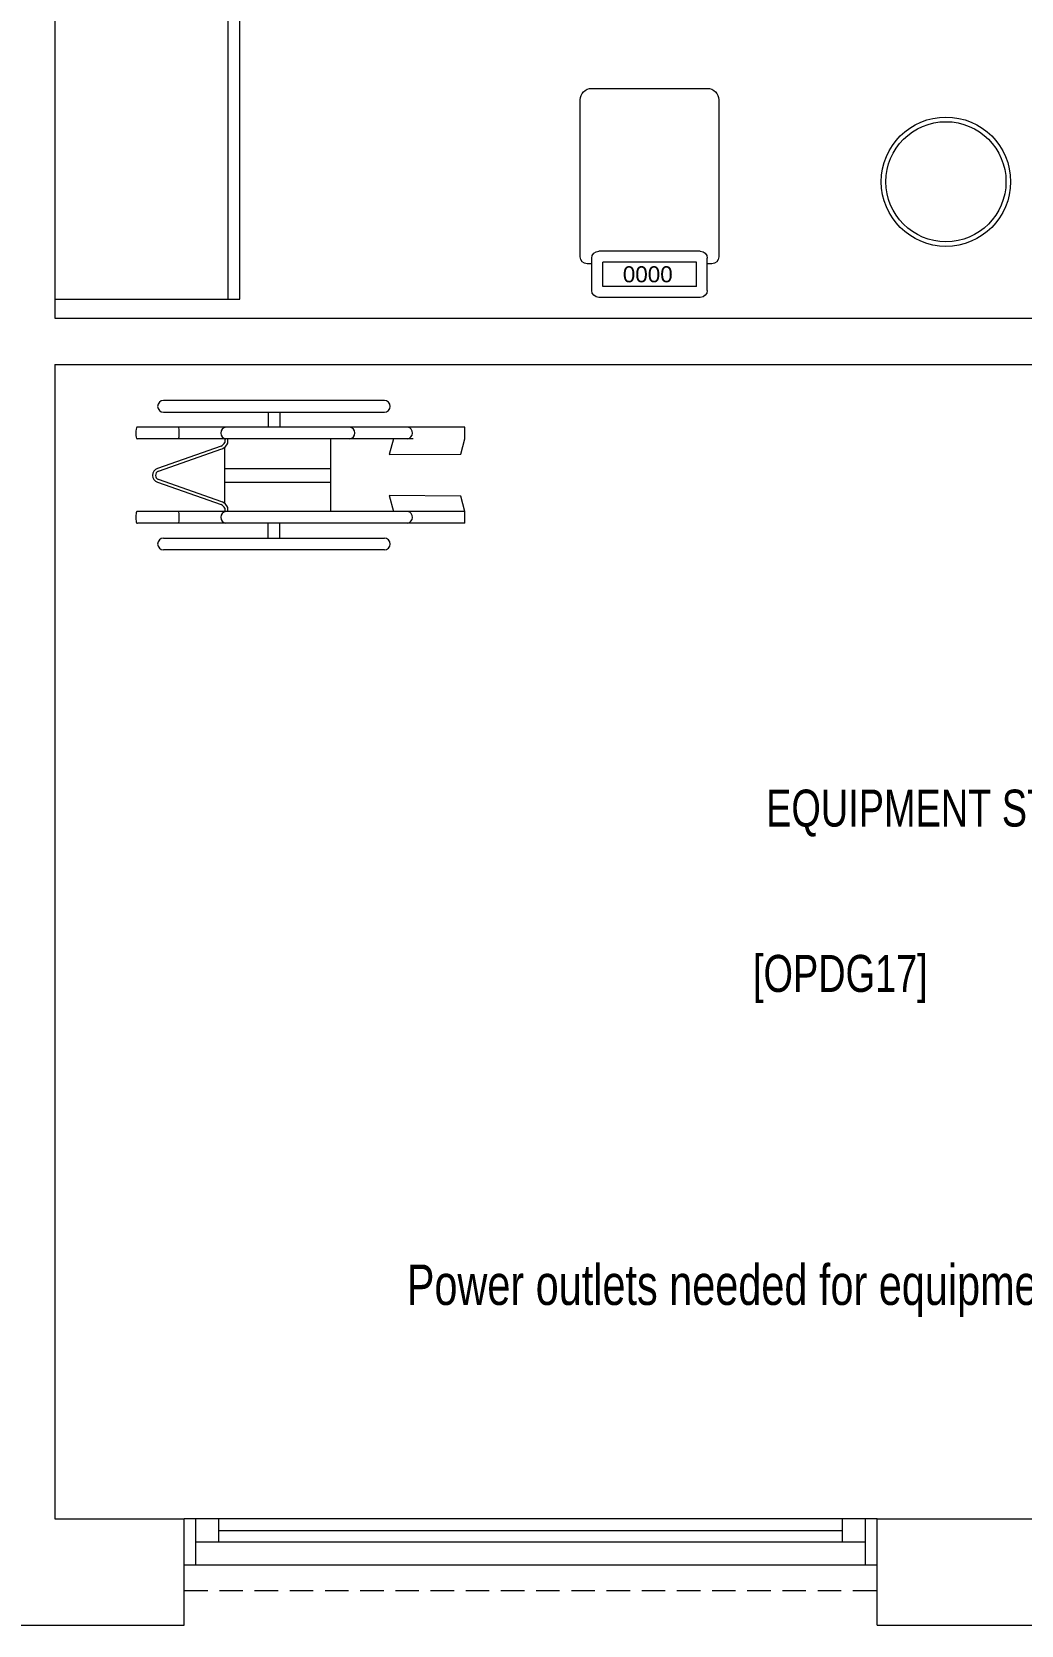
# Model space of a CAD drawing. Extents: x -234346 to 58427, y -132654 to -82394.
# Drawn here: x -132209 to -130067, y -116093 to -112642 of the extents above; entities that cross this region are included whole.
import ezdxf

# ---------------------------------------------------------------- set-up
doc = ezdxf.new("R2010")
doc.units = 0
doc.header["$LTSCALE"] = 8
doc.linetypes.add('HIDDEN', pattern=[9.525, 6.35, -3.175])
doc.layers.get('0').update_dxf_attribs({"color": 9, "lineweight": 5})
for name, color, linetype, lineweight in [('72_EGR_BASE_TEXT', 9, 'Continuous', 5), ('72_EGR_EQP_TAG', 9, 'Continuous', 5), ('Aluminum', 9, 'Continuous', 5), ('LOADING', 9, 'Continuous', 5), ('Proj', 9, 'Continuous', 5), ('Walls', 9, 'Continuous', 5)]:
    doc.layers.add(name, color=color, linetype=linetype, lineweight=lineweight)
doc.styles.get("Standard").update_dxf_attribs({"font": 'ARIALUNI.TTF'})
doc.styles.add('X3G_ENTITY_257CFD', font='swisscl.ttf', dxfattribs={"height": 200})
doc.styles.add('X3G_ENTITY_2587D5', font='swisscl.ttf', dxfattribs={"height": 200})
doc.styles.add('X3G_ENTITY_258862', font='swisscl.ttf', dxfattribs={"height": 200})

# ---------------------------------------------------------------- blocks, each defined once
blk = doc.blocks.new('HF13461A-P')
at = {"layer": 'LOADING'}
for p, q in [((0.2579, 0.4503), (0.0379, 0.4503)), ((0.0229, 0.4353), (0.0229, 0.3653)), ((0.2493, 0.4266), (0.0466, 0.4266)), ((0.0466, 0.4266), (0.0466, 0.3739)), ((0.2493, 0.4266), (0.2493, 0.3739)), ((0.2729, 0.4353), (0.2729, 0.3653)), ((-0.0021, 0.3628), (-0.0021, 0.0228)), ((0.0229, 0.3778), (0.0129, 0.3778)), ((0.2579, 0.3503), (0.0379, 0.3503)), ((0.2493, 0.3739), (0.0466, 0.3739)), ((0.2829, 0.3778), (0.2729, 0.3778)), ((0.2979, 0.0228), (0.2979, 0.3628)), ((0.0229, -0.0022), (0.2729, -0.0022))]:
    blk.add_line(p, q, dxfattribs=at)
for centre, radius, start, end in [((0.0379, 0.4353), 0.015, 90, 180), ((0.2579, 0.4353), 0.015, 0, 90), ((0.0129, 0.3628), 0.015, 90, 180), ((0.0379, 0.3653), 0.015, 180, 270), ((0.2579, 0.3653), 0.015, 270, 0), ((0.2829, 0.3628), 0.015, 0, 90), ((0.0229, 0.0228), 0.025, 180, 270), ((0.2729, 0.0228), 0.025, 270, 0)]:
    blk.add_arc(centre, radius, start, end, dxfattribs=at)
blk.add_text('0000', height=0.03477, dxfattribs=at).set_placement((0.0901, 0.3829))
blk = doc.blocks.new('WM00001-P')
at = {"layer": 'LOADING'}
for radius in [0.14, 0.13]:
    blk.add_circle((0, 0), radius, dxfattribs=at)
blk = doc.blocks.new('HF14449A-P')
for p, q in [((-0.2244, 0.0577), (-0.7026, 0.0577)), ((-0.05, 0), (-0.7602, 0)), ((-0.7026, 0.0323), (-0.2244, 0.0323)), ((-0.4762, 0.0321), (-0.4762, -0.0003)), ((-0.4508, 0.0321), (-0.4508, -0.0003)), ((-0.05, -0.0255), (-0.05, 0)), ((-0.1618, -0.0254), (-0.7597, -0.0254)), ((-0.5699, -0.0249), (-0.5699, -0.0332)), ((-0.5636, -0.0346), (-0.5636, -0.0251)), ((-0.3406, -0.1837), (-0.3406, -0.0251)), ((-0.2045, -0.0254), (-0.2138, -0.0595)), ((-0.0589, -0.0584), (-0.05, -0.0255)), ((-0.578, -0.0409), (-0.7158, -0.0896)), ((-0.7137, -0.0956), (-0.576, -0.047)), ((-0.5708, -0.044), (-0.5708, -0.1647)), ((-0.2138, -0.0595), (-0.0589, -0.0584)), ((-0.5708, -0.0899), (-0.3406, -0.0899)), ((-0.7158, -0.1192), (-0.578, -0.1678)), ((-0.576, -0.1618), (-0.7137, -0.1132)), ((-0.5708, -0.1189), (-0.3406, -0.1189)), ((-0.0589, -0.1493), (-0.2138, -0.1482)), ((-0.2138, -0.1482), (-0.2045, -0.1824)), ((-0.0499, -0.1827), (-0.0589, -0.1493)), ((-0.05, -0.1827), (-0.7602, -0.1827)), ((-0.5699, -0.1755), (-0.5699, -0.1837)), ((-0.5636, -0.1837), (-0.5636, -0.1742)), ((-0.05, -0.2078), (-0.05, -0.1827)), ((-0.05, -0.2078), (-0.7593, -0.2078)), ((-0.7026, -0.2404), (-0.2244, -0.2404)), ((-0.4762, -0.2401), (-0.4762, -0.2078)), ((-0.4508, -0.2401), (-0.4508, -0.2078)), ((-0.2244, -0.2658), (-0.7026, -0.2658))]:
    blk.add_line(p, q)
for centre, radius, start, end in [((-0.7026, 0.045), 0.0127, 90, 180), ((-0.7026, 0.045), 0.0127, 180, 270), ((-0.2244, 0.045), 0.0127, 0, 90), ((-0.2244, 0.045), 0.0127, 270, 0), ((-0.5661, -0.0128), 0.0127, 98.7333, 261.2512), ((-0.5848, -0.0258), 0.0166, 294.282, 333.3732), ((-0.301, -0.0129), 0.0127, 279.8278, 82.5002), ((-0.5848, -0.0258), 0.023, 292.5926, 337.4074), ((-0.7106, -0.1044), 0.0157, 109.4325, 250.5675), ((-0.7106, -0.1044), 0.00936, 109.4229, 250.5771), ((-0.5848, -0.183), 0.0166, 26.6268, 65.718), ((-0.5848, -0.183), 0.023, 22.5926, 67.4074), ((-0.5661, -0.1952), 0.0127, 98.7488, 261.2667), ((-0.7026, -0.2531), 0.0127, 90, 180), ((-0.2244, -0.2531), 0.0127, 0, 90), ((-0.7026, -0.2531), 0.0127, 180, 270), ((-0.2244, -0.2531), 0.0127, 270, 0)]:
    blk.add_arc(centre, radius, start, end)
for centre, ratio, start_param, end_param in [((-0.7597, -0.0126), 0.241377, 0.152696, 3.141593), ((-0.6698, -0.0127), 0.078125, 3.141593, 6.498142), ((-0.1758, -0.0125), 0.964579, 3.250377, 6.096807), ((-0.7597, -0.1952), 0.241678, 0.147741, 3.289334), ((-0.6698, -0.1954), 0.078125, 3.141593, 6.498142), ((-0.1758, -0.1951), 0.964579, 3.252899, 6.098308)]:
    blk.add_ellipse(centre, major_axis=(0, 0.0127), ratio=ratio, start_param=start_param, end_param=end_param)
blk = doc.blocks.new('GF21027-P')
at = {"layer": 'LOADING'}
for p, q in [((0.4, 0.4), (-0.4, 0.4)), ((-0.4, 0.4), (-0.4, 0)), ((0.4, 0), (0.4, 0.4)), ((-0.4, 0.025), (0.4, 0.025)), ((-0.4, 0), (0.4, 0))]:
    blk.add_line(p, q, dxfattribs=at)
blk = doc.blocks.new('GF1')
at = {"layer": 'Aluminum', "color": 9}
for p, q in [((-130379.4, -115862.6), (-131879.4, -115862.6)), ((-131854.4, -115962.6), (-131854.4, -115862.6)), ((-131804.4, -115912.6), (-131804.4, -115862.6)), ((-131804.4, -115887.6), (-130454.4, -115887.6)), ((-130454.4, -115912.6), (-130454.4, -115862.6)), ((-130404.4, -115962.6), (-130404.4, -115862.6)), ((-130404.4, -115912.6), (-131854.4, -115912.6)), ((-130379.4, -115962.6), (-131879.4, -115962.6))]:
    blk.add_line(p, q, dxfattribs=at)
at = {"layer": 'Proj', "color": 9, "linetype": 'HIDDEN'}
blk.add_line((-131879.4, -116017.7), (-130379.4, -116017.7), dxfattribs=at)
at = {"layer": 'Walls', "color": 9}
for p, q in [((-132159.4, -110262.6), (-132159.4, -113262.6)), ((-132159.4, -113262.6), (-128659.6, -113262.6)), ((-132159.4, -113362.6), (-132159.4, -115862.6)), ((-132159.4, -113362.6), (-128659.6, -113362.6)), ((-132159.4, -115862.6), (-131879.4, -115862.6)), ((-131879.4, -116092.6), (-131879.4, -115862.6)), ((-130379.4, -115862.6), (-128659.6, -115862.6)), ((-130379.4, -116092.6), (-130379.4, -115862.6)), ((-134379.4, -116092.6), (-131879.4, -116092.6)), ((-130379.4, -116092.6), (-128259.6, -116092.6))]:
    blk.add_line(p, q, dxfattribs=at)
at = {"layer": 'LOADING', "color": 9, "yscale": 1000, "zscale": 1000}
for name, p, xscale, rotation in [('GF21027-P', (-131759.4, -112820.8), 1000, 90.00000002091183), ('HF13461A-P', (-131019.9, -112766.9, 0), -1000, 180)]:
    blk.add_blockref(name, p, dxfattribs=dict(at, xscale=xscale, rotation=rotation))
at = {"layer": 'LOADING', "color": 9, "extrusion": (2.24019e-05, 2.25232e-18, -1), "xscale": -1000, "yscale": 1000, "zscale": 1000}
blk.add_blockref('WM00001-P', (130230.1, -112966.8, -2.9), dxfattribs=at)
at = {"layer": 'LOADING', "color": 9, "lineweight": 0, "xscale": 1000, "yscale": 1000, "zscale": 1000}
blk.add_blockref('HF14449A-P', (-131221.7, -113498.3, 0), dxfattribs=at)
at = {"layer": '72_EGR_BASE_TEXT', "color": 9, "char_height": 80, "attachment_point": 2}
for s, insert, style in [('EQUIPMENT STORE', (-130223.1, -114283.3, 0), 'X3G_ENTITY_258862'), ('[OPDG17]', (-130458.8, -114641.3), 'X3G_ENTITY_2587D5')]:
    blk.add_mtext(s, dxfattribs=dict(at, insert=insert, style=style))
at = {"layer": '72_EGR_EQP_TAG', "color": 9, "insert": (-130482.8, -115311.7), "char_height": 87.473, "attachment_point": 2, "style": 'X3G_ENTITY_257CFD'}
blk.add_mtext('Power outlets needed for equipment Charging', dxfattribs=at)

msp = doc.modelspace()

# ---------------------------------------------------------------- block references
at = {"layer": '72_EGR_EQP_TAG'}
msp.add_blockref('GF1', (0, 0), dxfattribs=at)

doc.saveas('drawing.dxf')
